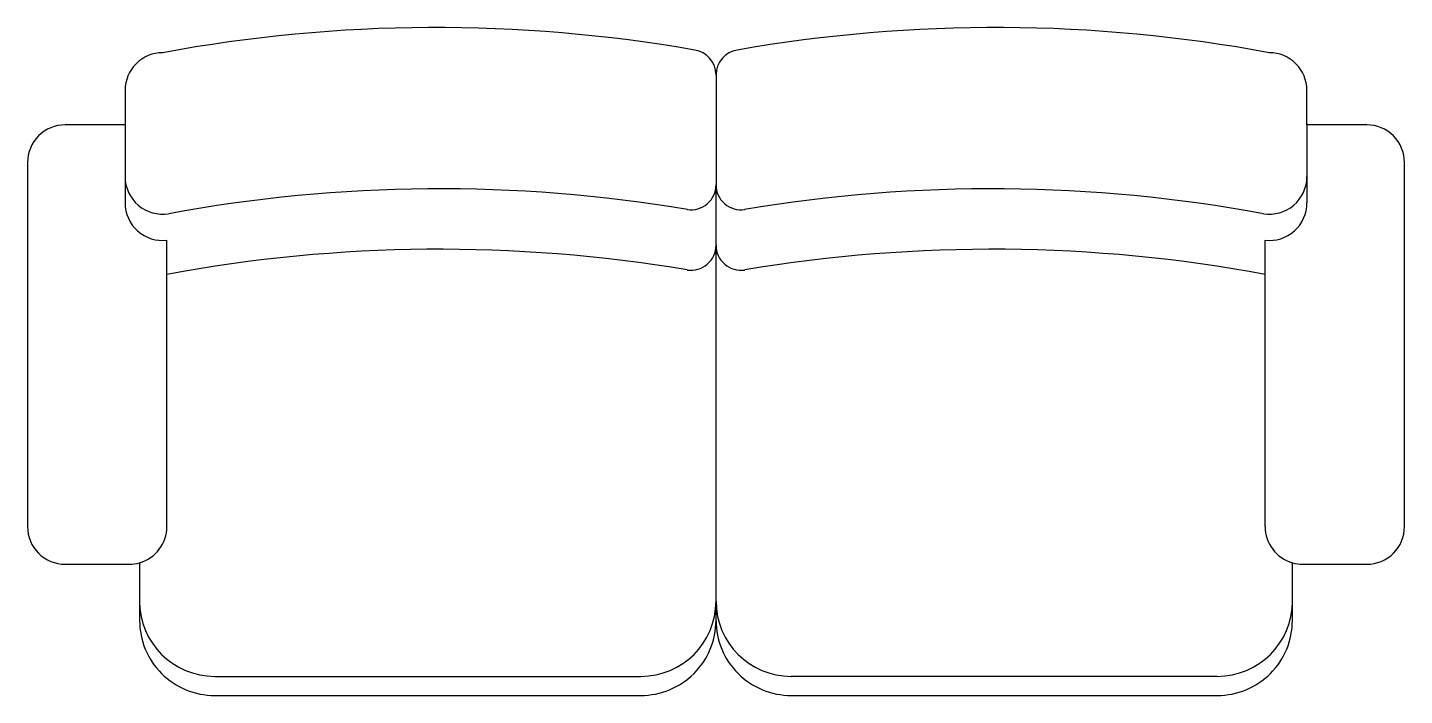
# Model space of a CAD drawing. Extents: x -0.82 to 0.83, y -0.8 to 0.
import ezdxf

# ---------------------------------------------------------------- set-up
doc = ezdxf.new("R2010")
doc.units = 0
doc.header["$MEASUREMENT"] = 0
doc.layers.add('A-MOBILIA', color=2, linetype='CONTINUOUS')

msp = doc.modelspace()

# ---------------------------------------------------------------- linework, layer by layer
at = {"layer": 'A-MOBILIA'}
for p, q in [((0.0016, -0.0555), (0.0016, -0.1888)), ((-0.7065, -0.117), (-0.7065, -0.2105)), ((0.7097, -0.117), (0.7097, -0.2105)), ((0.0016, -0.7105), (0.0016, -0.1888)), ((-0.6564, -0.5983), (-0.6564, -0.2552)), ((0.6596, -0.5983), (0.6596, -0.2552)), ((-0.5991, -0.7776), (-0.0884, -0.7776)), ((0.6023, -0.7776), (0.0916, -0.7776))]:
    msp.add_line(p, q, dxfattribs=at)
msp.add_lwpolyline([(0.6023, -0.8005, 0.414214), (0.6923, -0.7105), (0.6923, -0.6416, 0.069061), (0.7046, -0.6433), (0.7816, -0.6433, 0.414214), (0.8266, -0.5983), (0.8266, -0.162, 0.414214), (0.7816, -0.117), (0.7097, -0.117), (0.7097, -0.0756, 0.414214), (0.6647, -0.0306, 0.089461), (0.027, -0.0274, 0.370306), (0.0016, -0.0571, 0.370306), (-0.0239, -0.0274, 0.089461), (-0.6615, -0.0306, 0.414214), (-0.7065, -0.0756), (-0.7065, -0.117), (-0.7784, -0.117, 0.414214), (-0.8234, -0.162), (-0.8234, -0.5983, 0.414214), (-0.7784, -0.6433), (-0.7014, -0.6433, 0.069061), (-0.6891, -0.6416), (-0.6891, -0.7105, 0.414214), (-0.5991, -0.8005), (-0.0884, -0.8005, 0.414214), (0.0016, -0.7105, 0.414214), (0.0916, -0.8005)], format="xyb", close=True, dxfattribs=at)
for centre, radius, start, end in [((-0.6615, -0.179), 0.045, 180, 279.1754), ((0.6647, -0.179), 0.045, 260.8246, 0), ((-0.3294, -1.9783), 1.7847, 80.4314, 100.4876), ((-0.0284, -0.1888), 0.03, 261.6281, 0), ((0.0316, -0.1888), 0.03, 180, 278.3719), ((0.3326, -1.9783), 1.7847, 79.5124, 99.5686), ((-0.6615, -0.2105), 0.045, 180, 276.5113), ((0.6647, -0.2105), 0.045, 263.4887, 0), ((-0.0284, -0.2612), 0.03, 261.6281, 0), ((0.0316, -0.2612), 0.03, 180, 278.3719), ((-0.3296, -2.0522), 1.7862, 80.4354, 100.5422), ((0.3328, -2.0522), 1.7862, 79.4578, 99.5646), ((-0.7014, -0.5983), 0.045, 285.8025, 0), ((0.7046, -0.5983), 0.045, 180, 254.1975), ((-0.5991, -0.6876), 0.09, 180, 270), ((-0.0884, -0.6876), 0.09, 270, 0), ((0.0916, -0.6876), 0.09, 180, 270), ((0.6023, -0.6876), 0.09, 270, 0)]:
    msp.add_arc(centre, radius, start, end, dxfattribs=at)

doc.saveas('drawing.dxf')
